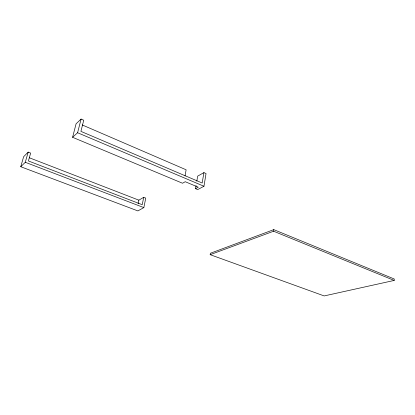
<?xml version="1.0" encoding="UTF-8"?>
<svg xmlns="http://www.w3.org/2000/svg" width="415" height="415" viewBox="0 0 415 415"><rect width="100%" height="100%" fill="white"/><g stroke="black" fill="none" stroke-linecap="round" stroke-linejoin="round"><path stroke-width="0.62" d="M394.198 280.431L394.25 278.994L273.781 229.635L210.384 253.259L210.166 254.67L324.167 295.931L394.198 280.431L273.599 231.222L210.166 254.67M273.599 231.222L273.781 229.635M196.072 185.547L195.538 188.685L197.68 189.577L203.962 186.252L206.042 173.558L203.905 172.63L197.665 176.126L196.814 181.153M203.905 172.63L202.188 183.01L80.909 131.373L83.747 120.226L81.096 119.069L76.08 123.805L72.589 137.298L182.522 183.243L185.23 181.713L198.303 187.207L195.538 188.685M185.043 175.887L186.128 169.787L82.186 124.925M143.715 197.317L142.226 204.699L28.412 160.963L30.653 153.083L28.189 152.118L23.639 156.699L20.75 166.721L137.889 210.919L143.844 207.599L145.748 198.111L143.715 197.317L138.854 200.16L138.107 203.807M72.589 137.298L77.589 132.738L81.096 119.069M20.75 166.721L25.279 162.281L28.189 152.118M25.279 162.281L143.844 207.599M29.304 157.757L138.854 200.16M77.589 132.738L203.962 186.252"/></g></svg>
